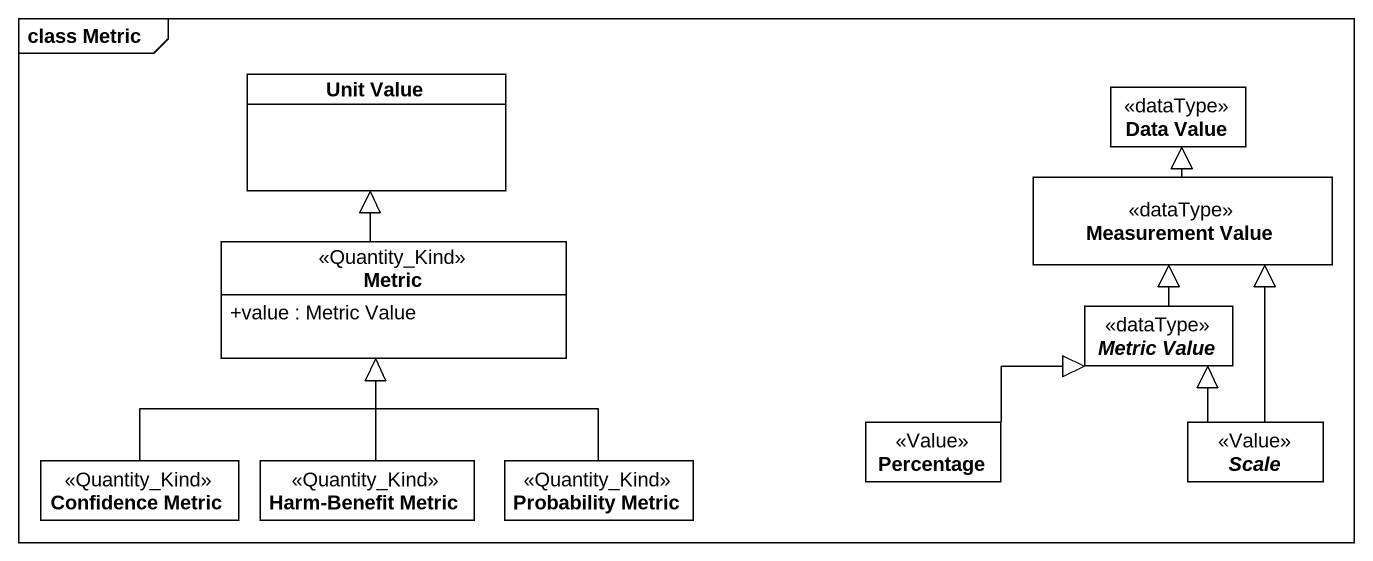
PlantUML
@startuml
mainframe class Metric
hide circle
hide empty members
skinparam classAttributeIconSize 0
class "Unit Value" as Unit_Value
class "Data Value" as Data_Value <<dataType>>
class Metric <<Quantity_Kind>> {
  +value : Metric Value
}
class "Measurement Value" as Measurement_Value <<dataType>>
abstract class "Metric Value" as Metric_Value <<dataType>>
class "Confidence Metric" as Confidence_Metric <<Quantity_Kind>>
class "Harm-Benefit Metric" as Harm_Benefit_Metric <<Quantity_Kind>>
class "Probability Metric" as Probability_Metric <<Quantity_Kind>>
class Percentage <<Value>>
abstract class "Scale" as Scale_ <<Value>>
Metric -up-|> Unit_Value
Measurement_Value -up-|> Data_Value
Metric_Value -up-|> Measurement_Value
Confidence_Metric -up-|> Metric
Harm_Benefit_Metric -up-|> Metric
Probability_Metric -up-|> Metric
Percentage -right-|> Metric_Value
Scale_ -up-|> Measurement_Value
Scale_ -up-|> Metric_Value
@enduml
